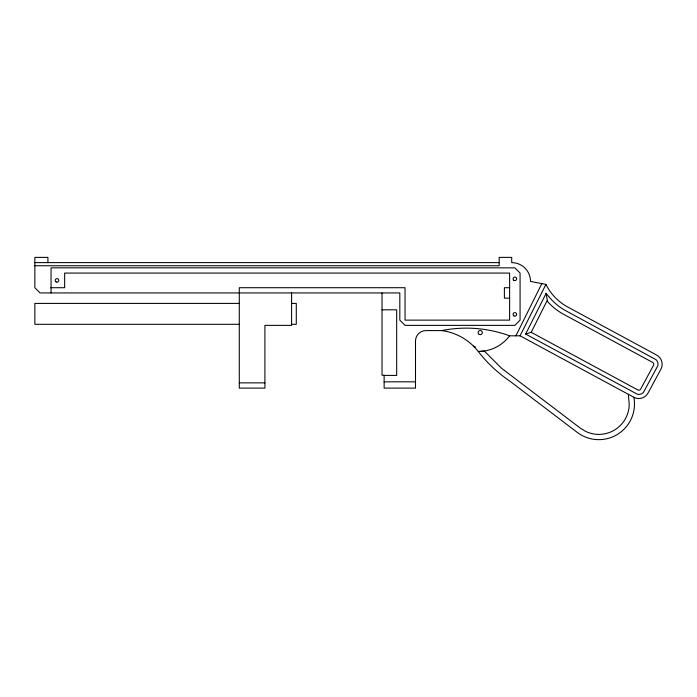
<?xml version="1.0" encoding="UTF-8"?>
<svg xmlns="http://www.w3.org/2000/svg" width="697" height="697" viewBox="0 0 697 697"><rect width="100%" height="100%" fill="white"/><g stroke="black" fill="none" stroke-linecap="round" stroke-linejoin="round"><path stroke-width="1.05" d="M515.893 335.815L541.83 283.609M382.034 292.94L382.034 375.195L384.125 375.195L384.125 388.098L415.499 388.098L415.499 341.042A10.455 10.455 0 0 1 425.963 330.587L441.645 330.587A125.808 125.808 0 0 1 509.62 335.815L520.075 335.815L545.934 284.402L530.53 281.44A18.828 18.828 0 0 0 511.711 262.612L511.711 257.385L499.165 257.385L499.165 265.749L34.85 265.749M525.643 334.063L546.099 293.385L550.656 298.76A56.474 56.474 0 0 0 564.718 310.148L656.034 359.678A6.308 6.308 0 0 1 657.837 365.725L643.409 392.428A6.308 6.308 0 0 1 637.363 394.232L525.643 334.063L531.201 332.321L637.825 389.937A2.091 2.091 0 0 0 640.665 389.092L653.533 365.263A2.091 2.091 0 0 0 652.688 362.423L562.645 313.772A60.656 60.656 0 0 1 547.537 301.548L546.099 293.385M531.201 332.321L546.997 300.912M34.85 262.612L499.165 262.612M50.82 287.713L64.655 287.713L64.655 273.067L509.62 273.067L509.62 320.132L405.044 320.132L405.044 287.713L239.298 287.713L239.298 388.098L264.912 388.098L264.912 325.36L291.581 325.36L291.581 292.94M509.62 287.713L504.393 287.713L504.393 298.168L509.62 298.168M239.298 303.404L34.85 303.404L34.85 324.305L239.298 324.305M291.581 303.404L296.286 303.404L296.286 324.305L291.581 324.305M382.034 309.817L396.68 309.817L396.68 375.413L384.125 375.413M384.125 381.825L415.499 381.825M239.298 382.871L264.912 382.871M473.472 346.113L475.432 347.001M520.075 335.815L633.852 397.29A10.455 10.455 0 0 0 648.018 393.064L660.895 369.236A10.455 10.455 0 0 0 656.67 355.069L569.266 307.839A52.284 52.284 0 0 1 545.934 284.402M628.337 394.31L629.225 404.356A30.407 30.407 0 0 1 585.619 431.382L580.2 428.063L501.579 368.295L484.284 351.035L478.247 351.497A55.194 55.194 0 0 0 441.645 330.587M51.055 292.94L51.055 267.84L514.848 267.84L520.075 273.067L520.075 320.132L514.848 325.36L405.044 325.36L399.817 320.132L399.817 292.94L40.078 292.94L34.85 287.713L34.85 257.385L47.919 257.385L47.919 262.612M509.62 335.815A39.215 39.215 0 0 1 478.247 351.497A138.86 138.86 0 0 0 509.69 381.024L577.247 432.384A35.66 35.66 0 0 0 633.852 397.29M479.179 334.386A2.091 2.091 0 0 0 482.315 332.574A2.091 2.091 0 0 0 479.179 330.761A2.091 2.091 0 0 0 479.179 334.386M513.959 280.36A1.777 1.777 0 0 0 516.625 278.826A1.777 1.777 0 0 0 513.959 277.284A1.777 1.777 0 0 0 513.959 280.36M513.959 315.915A1.777 1.777 0 0 0 516.625 314.373A1.777 1.777 0 0 0 513.959 312.84A1.777 1.777 0 0 0 513.959 315.915M56.135 281.928A1.777 1.777 0 0 0 58.801 280.394A1.777 1.777 0 0 0 56.135 278.852A1.777 1.777 0 0 0 56.135 281.928"/></g></svg>
